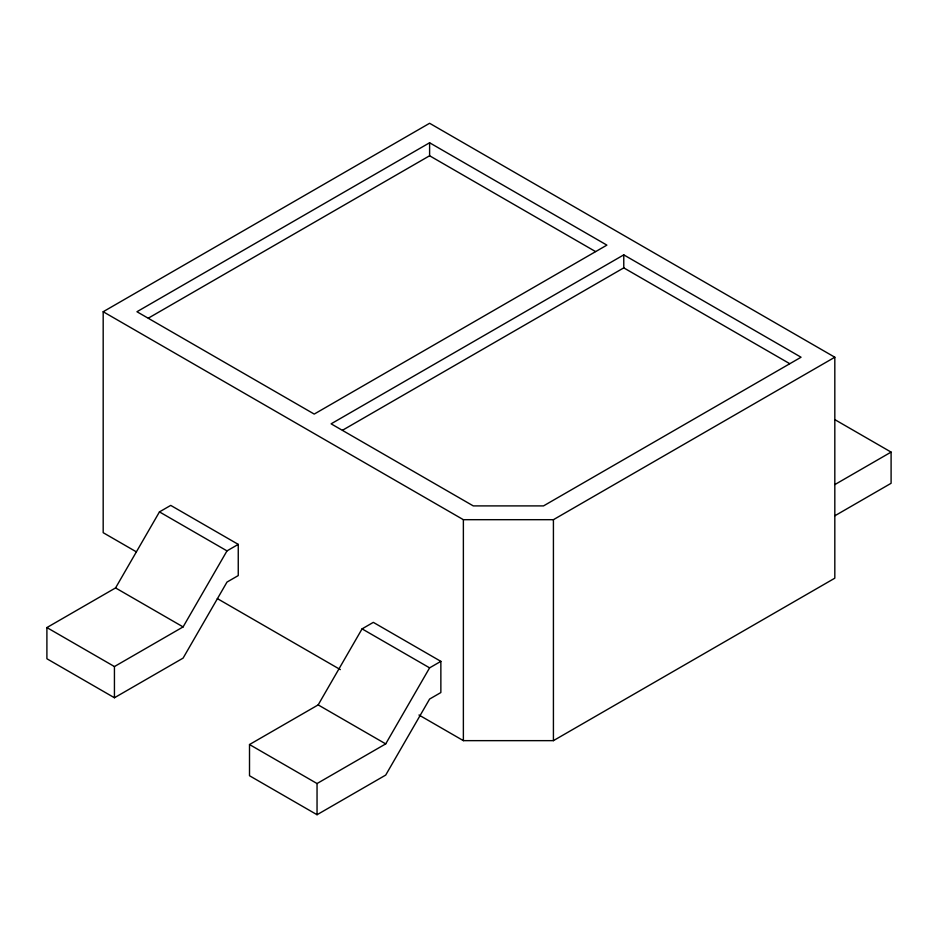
<?xml version="1.0" encoding="UTF-8"?>
<svg xmlns="http://www.w3.org/2000/svg" width="938" height="938" viewBox="0 0 938 938"><rect width="100%" height="100%" fill="white"/><g stroke="black" fill="none" stroke-linecap="round" stroke-linejoin="round"><path stroke-width="1.41" d="M115.562 587.927L159.46 511.89L170.716 505.394L238.252 544.38L238.252 575.58L226.996 582.076L183.098 658.113L114.436 697.755L46.9 658.757L46.9 627.569L115.562 587.927L183.098 626.912L226.996 550.887L238.252 544.38M318.17 704.895L362.068 628.87L373.324 622.363L440.86 661.36L440.86 692.549L429.604 699.056L385.706 775.081L317.044 814.723L249.508 775.738L249.508 744.538L318.17 704.895L385.706 743.893L429.604 667.856L440.86 661.36M136.151 551.732L103.18 532.69L103.18 311.733L429.604 123.277L834.82 357.226L834.82 578.183L553.42 740.645L463.372 740.645L418.981 715.014M429.604 142.764L136.948 311.733L314.23 414.08L606.886 245.123L429.604 142.764L429.604 155.767L148.345 318.146M623.77 254.866L331.114 423.835L473.268 505.899L543.524 505.899L801.052 357.226L623.77 254.866L623.77 267.869L342.511 430.249M46.9 627.569L114.436 666.555L183.098 626.912M103.18 311.733L463.372 519.687L553.42 519.687L834.82 357.226M249.508 744.538L317.044 783.535L385.706 743.893M834.926 484.536L891.1 452.104L891.1 483.293L834.926 515.736M429.604 155.767L595.489 251.536M623.77 267.869L789.655 363.639M834.82 419.614L891.1 452.104M159.46 511.89L226.996 550.887M362.068 628.87L429.604 667.856M217.323 598.585L340.353 669.615M553.42 519.687L553.42 740.645M463.372 519.687L463.372 740.645M317.044 783.535L317.044 814.723M114.436 666.555L114.436 697.755"/></g></svg>
